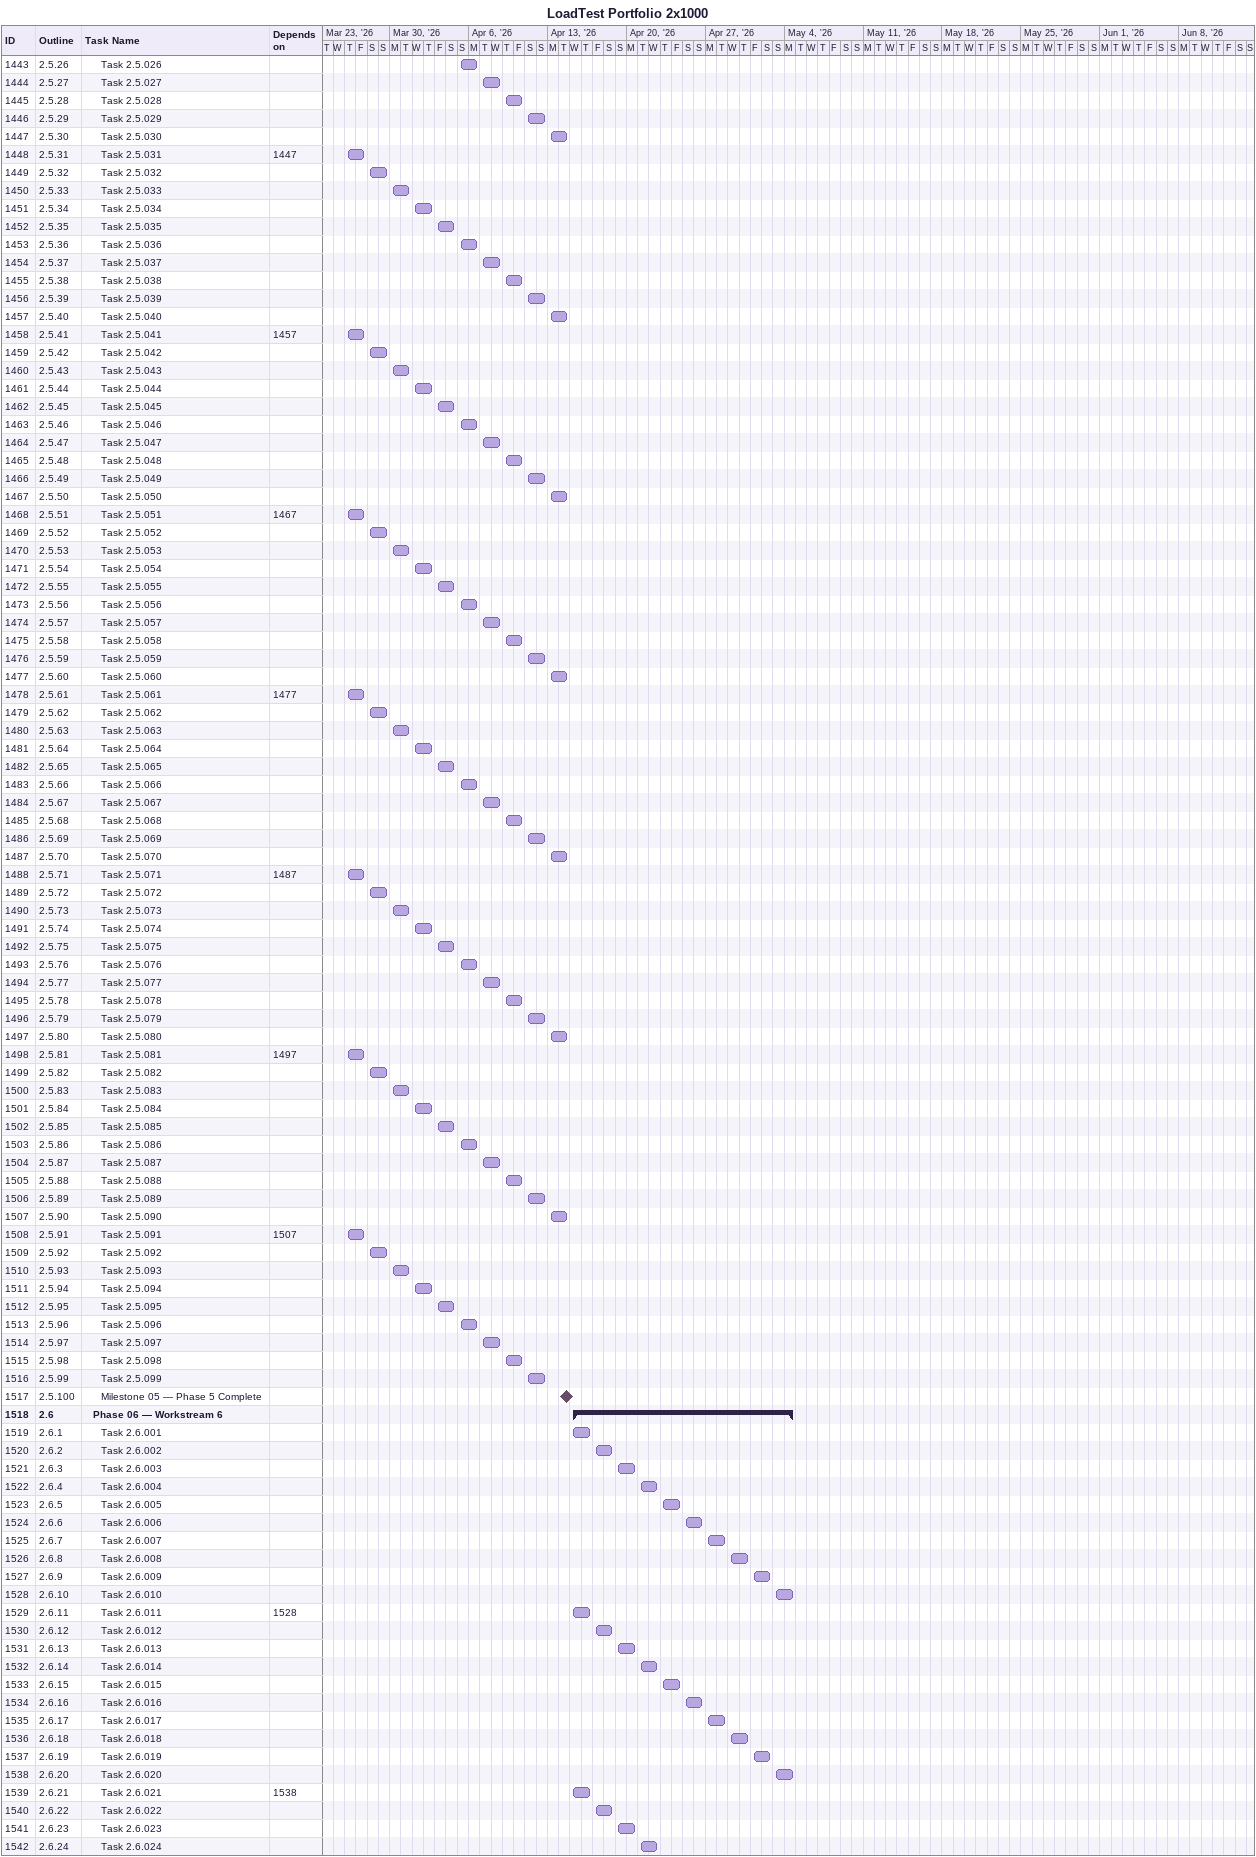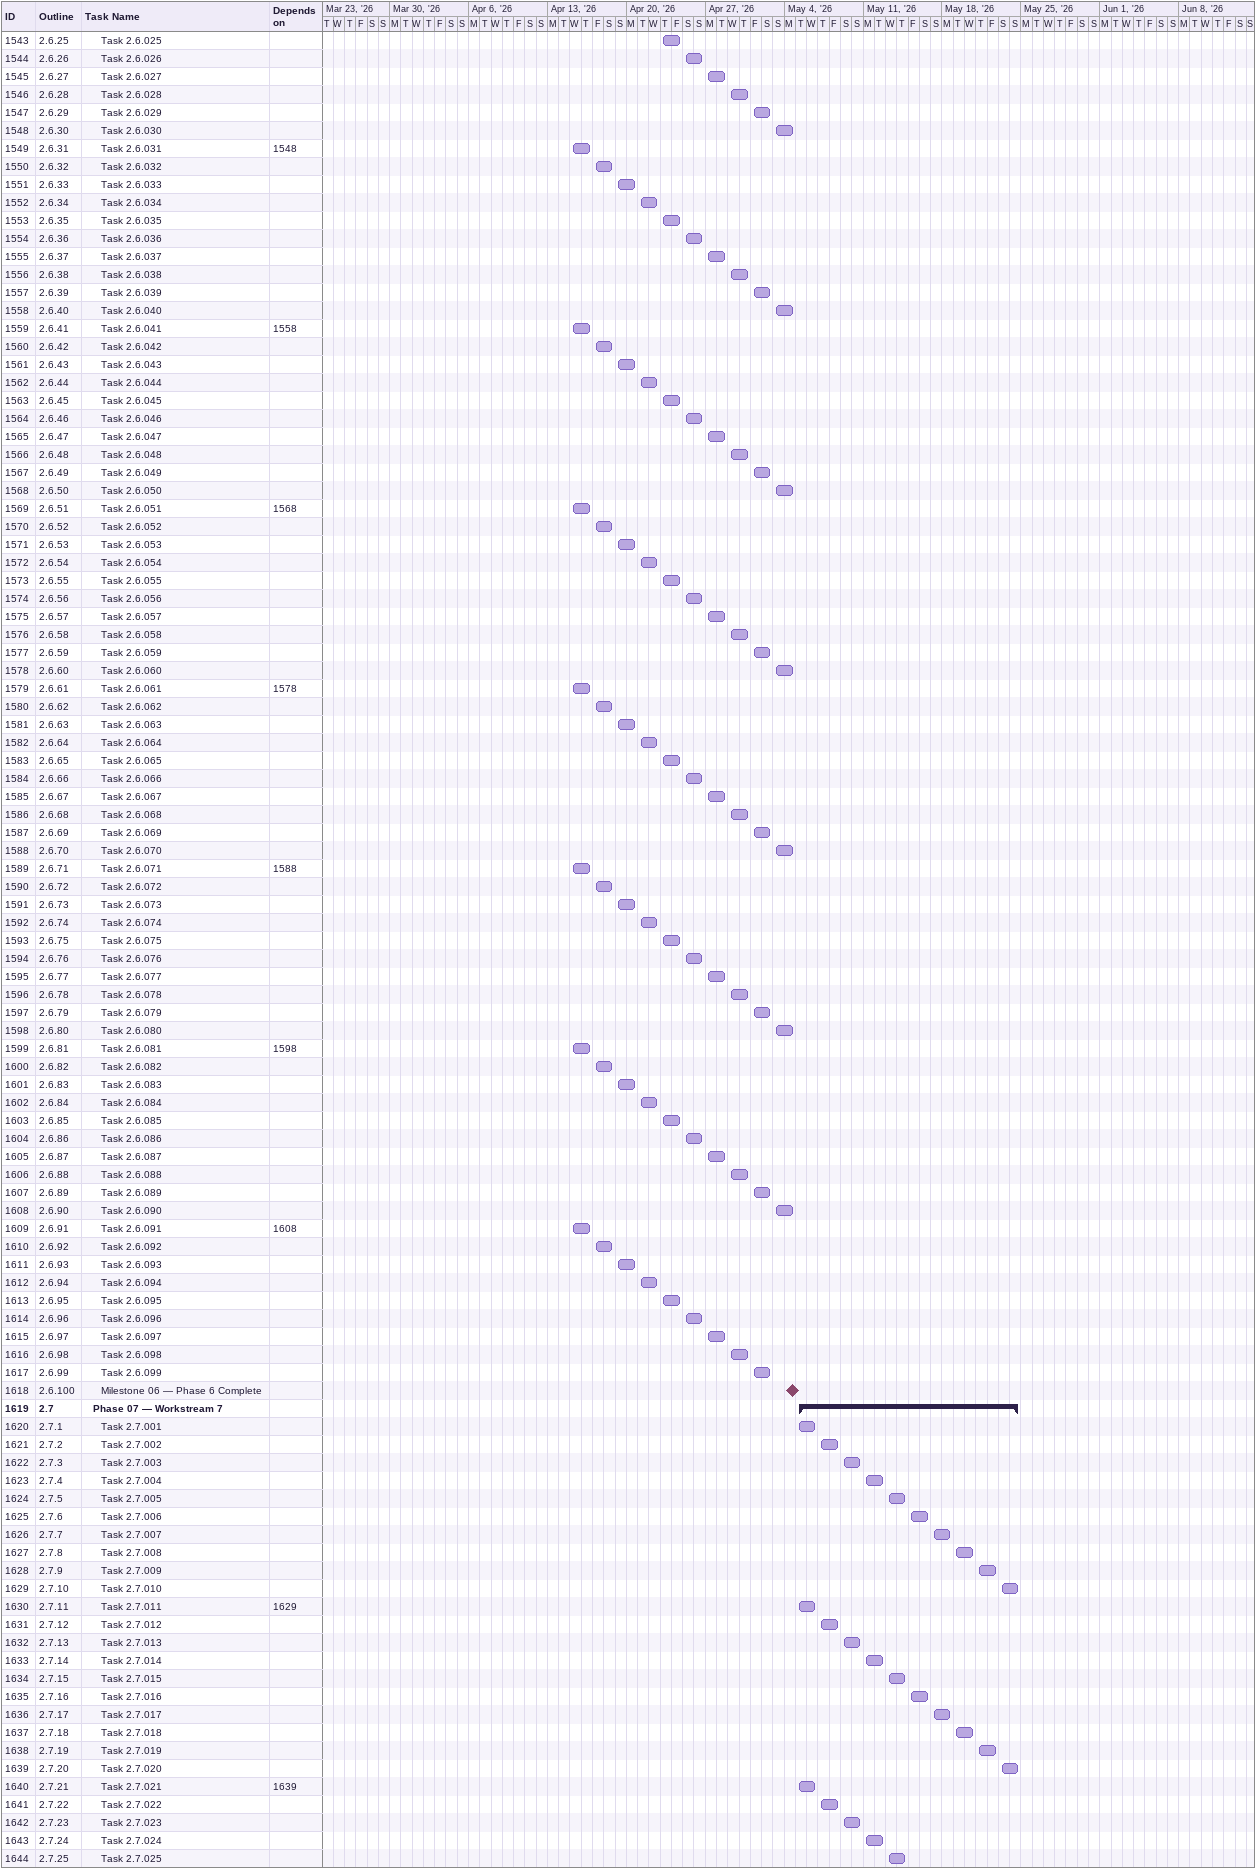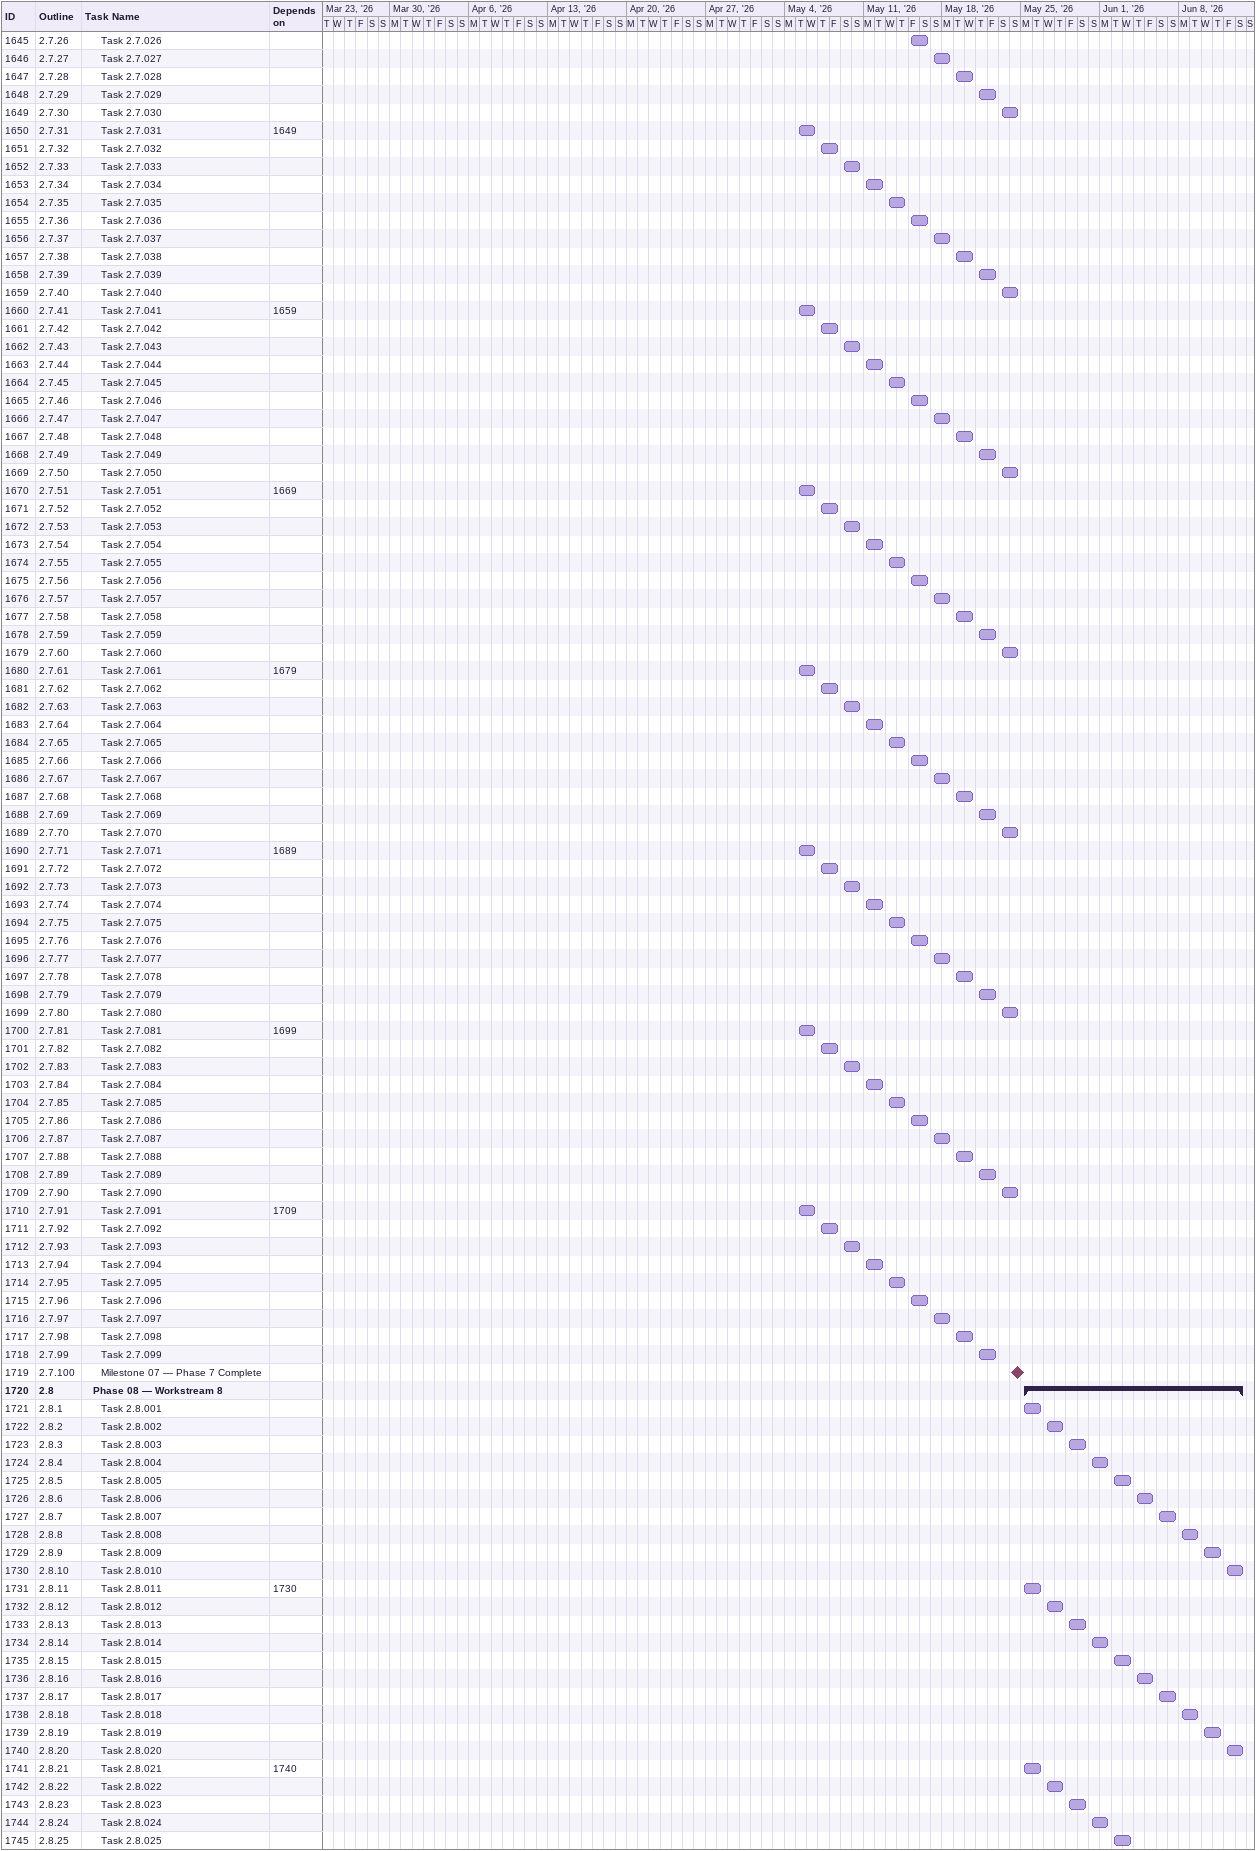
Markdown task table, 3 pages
LoadTest Portfolio 2x1000

| ID | WBS | Task | Start | Finish | Predecessors |
|---|---|---|---|---|---|
| 1443 | 2.5.26 | Task 2.5.026 | 2026-04-05 | 2026-04-06 |  |
| 1444 | 2.5.27 | Task 2.5.027 | 2026-04-07 | 2026-04-08 |  |
| 1445 | 2.5.28 | Task 2.5.028 | 2026-04-09 | 2026-04-10 |  |
| 1446 | 2.5.29 | Task 2.5.029 | 2026-04-11 | 2026-04-12 |  |
| 1447 | 2.5.30 | Task 2.5.030 | 2026-04-13 | 2026-04-14 |  |
| 1448 | 2.5.31 | Task 2.5.031 | 2026-03-26 | 2026-03-27 | 1447 |
| 1449 | 2.5.32 | Task 2.5.032 | 2026-03-28 | 2026-03-29 |  |
| 1450 | 2.5.33 | Task 2.5.033 | 2026-03-30 | 2026-03-31 |  |
| 1451 | 2.5.34 | Task 2.5.034 | 2026-04-01 | 2026-04-02 |  |
| 1452 | 2.5.35 | Task 2.5.035 | 2026-04-03 | 2026-04-04 |  |
| 1453 | 2.5.36 | Task 2.5.036 | 2026-04-05 | 2026-04-06 |  |
| 1454 | 2.5.37 | Task 2.5.037 | 2026-04-07 | 2026-04-08 |  |
| 1455 | 2.5.38 | Task 2.5.038 | 2026-04-09 | 2026-04-10 |  |
| 1456 | 2.5.39 | Task 2.5.039 | 2026-04-11 | 2026-04-12 |  |
| 1457 | 2.5.40 | Task 2.5.040 | 2026-04-13 | 2026-04-14 |  |
| 1458 | 2.5.41 | Task 2.5.041 | 2026-03-26 | 2026-03-27 | 1457 |
| 1459 | 2.5.42 | Task 2.5.042 | 2026-03-28 | 2026-03-29 |  |
| 1460 | 2.5.43 | Task 2.5.043 | 2026-03-30 | 2026-03-31 |  |
| 1461 | 2.5.44 | Task 2.5.044 | 2026-04-01 | 2026-04-02 |  |
| 1462 | 2.5.45 | Task 2.5.045 | 2026-04-03 | 2026-04-04 |  |
| 1463 | 2.5.46 | Task 2.5.046 | 2026-04-05 | 2026-04-06 |  |
| 1464 | 2.5.47 | Task 2.5.047 | 2026-04-07 | 2026-04-08 |  |
| 1465 | 2.5.48 | Task 2.5.048 | 2026-04-09 | 2026-04-10 |  |
| 1466 | 2.5.49 | Task 2.5.049 | 2026-04-11 | 2026-04-12 |  |
| 1467 | 2.5.50 | Task 2.5.050 | 2026-04-13 | 2026-04-14 |  |
| 1468 | 2.5.51 | Task 2.5.051 | 2026-03-26 | 2026-03-27 | 1467 |
| 1469 | 2.5.52 | Task 2.5.052 | 2026-03-28 | 2026-03-29 |  |
| 1470 | 2.5.53 | Task 2.5.053 | 2026-03-30 | 2026-03-31 |  |
| 1471 | 2.5.54 | Task 2.5.054 | 2026-04-01 | 2026-04-02 |  |
| 1472 | 2.5.55 | Task 2.5.055 | 2026-04-03 | 2026-04-04 |  |
| 1473 | 2.5.56 | Task 2.5.056 | 2026-04-05 | 2026-04-06 |  |
| 1474 | 2.5.57 | Task 2.5.057 | 2026-04-07 | 2026-04-08 |  |
| 1475 | 2.5.58 | Task 2.5.058 | 2026-04-09 | 2026-04-10 |  |
| 1476 | 2.5.59 | Task 2.5.059 | 2026-04-11 | 2026-04-12 |  |
| 1477 | 2.5.60 | Task 2.5.060 | 2026-04-13 | 2026-04-14 |  |
| 1478 | 2.5.61 | Task 2.5.061 | 2026-03-26 | 2026-03-27 | 1477 |
| 1479 | 2.5.62 | Task 2.5.062 | 2026-03-28 | 2026-03-29 |  |
| 1480 | 2.5.63 | Task 2.5.063 | 2026-03-30 | 2026-03-31 |  |
| 1481 | 2.5.64 | Task 2.5.064 | 2026-04-01 | 2026-04-02 |  |
| 1482 | 2.5.65 | Task 2.5.065 | 2026-04-03 | 2026-04-04 |  |
| 1483 | 2.5.66 | Task 2.5.066 | 2026-04-05 | 2026-04-06 |  |
| 1484 | 2.5.67 | Task 2.5.067 | 2026-04-07 | 2026-04-08 |  |
| 1485 | 2.5.68 | Task 2.5.068 | 2026-04-09 | 2026-04-10 |  |
| 1486 | 2.5.69 | Task 2.5.069 | 2026-04-11 | 2026-04-12 |  |
| 1487 | 2.5.70 | Task 2.5.070 | 2026-04-13 | 2026-04-14 |  |
| 1488 | 2.5.71 | Task 2.5.071 | 2026-03-26 | 2026-03-27 | 1487 |
| 1489 | 2.5.72 | Task 2.5.072 | 2026-03-28 | 2026-03-29 |  |
| 1490 | 2.5.73 | Task 2.5.073 | 2026-03-30 | 2026-03-31 |  |
| 1491 | 2.5.74 | Task 2.5.074 | 2026-04-01 | 2026-04-02 |  |
| 1492 | 2.5.75 | Task 2.5.075 | 2026-04-03 | 2026-04-04 |  |
| 1493 | 2.5.76 | Task 2.5.076 | 2026-04-05 | 2026-04-06 |  |
| 1494 | 2.5.77 | Task 2.5.077 | 2026-04-07 | 2026-04-08 |  |
| 1495 | 2.5.78 | Task 2.5.078 | 2026-04-09 | 2026-04-10 |  |
| 1496 | 2.5.79 | Task 2.5.079 | 2026-04-11 | 2026-04-12 |  |
| 1497 | 2.5.80 | Task 2.5.080 | 2026-04-13 | 2026-04-14 |  |
| 1498 | 2.5.81 | Task 2.5.081 | 2026-03-26 | 2026-03-27 | 1497 |
| 1499 | 2.5.82 | Task 2.5.082 | 2026-03-28 | 2026-03-29 |  |
| 1500 | 2.5.83 | Task 2.5.083 | 2026-03-30 | 2026-03-31 |  |
| 1501 | 2.5.84 | Task 2.5.084 | 2026-04-01 | 2026-04-02 |  |
| 1502 | 2.5.85 | Task 2.5.085 | 2026-04-03 | 2026-04-04 |  |
| 1503 | 2.5.86 | Task 2.5.086 | 2026-04-05 | 2026-04-06 |  |
| 1504 | 2.5.87 | Task 2.5.087 | 2026-04-07 | 2026-04-08 |  |
| 1505 | 2.5.88 | Task 2.5.088 | 2026-04-09 | 2026-04-10 |  |
| 1506 | 2.5.89 | Task 2.5.089 | 2026-04-11 | 2026-04-12 |  |
| 1507 | 2.5.90 | Task 2.5.090 | 2026-04-13 | 2026-04-14 |  |
| 1508 | 2.5.91 | Task 2.5.091 | 2026-03-26 | 2026-03-27 | 1507 |
| 1509 | 2.5.92 | Task 2.5.092 | 2026-03-28 | 2026-03-29 |  |
| 1510 | 2.5.93 | Task 2.5.093 | 2026-03-30 | 2026-03-31 |  |
| 1511 | 2.5.94 | Task 2.5.094 | 2026-04-01 | 2026-04-02 |  |
| 1512 | 2.5.95 | Task 2.5.095 | 2026-04-03 | 2026-04-04 |  |
| 1513 | 2.5.96 | Task 2.5.096 | 2026-04-05 | 2026-04-06 |  |
| 1514 | 2.5.97 | Task 2.5.097 | 2026-04-07 | 2026-04-08 |  |
| 1515 | 2.5.98 | Task 2.5.098 | 2026-04-09 | 2026-04-10 |  |
| 1516 | 2.5.99 | Task 2.5.099 | 2026-04-11 | 2026-04-12 |  |
| 1517 | 2.5.100 | Milestone 05 — Phase 5 Complete (milestone) | 2026-04-14 | 2026-04-14 |  |
| 1518 | 2.6 | **Phase 06 — Workstream 6** | 2026-04-15 | 2026-05-04 |  |
| 1519 | 2.6.1 | Task 2.6.001 | 2026-04-15 | 2026-04-16 |  |
| 1520 | 2.6.2 | Task 2.6.002 | 2026-04-17 | 2026-04-18 |  |
| 1521 | 2.6.3 | Task 2.6.003 | 2026-04-19 | 2026-04-20 |  |
| 1522 | 2.6.4 | Task 2.6.004 | 2026-04-21 | 2026-04-22 |  |
| 1523 | 2.6.5 | Task 2.6.005 | 2026-04-23 | 2026-04-24 |  |
| 1524 | 2.6.6 | Task 2.6.006 | 2026-04-25 | 2026-04-26 |  |
| 1525 | 2.6.7 | Task 2.6.007 | 2026-04-27 | 2026-04-28 |  |
| 1526 | 2.6.8 | Task 2.6.008 | 2026-04-29 | 2026-04-30 |  |
| 1527 | 2.6.9 | Task 2.6.009 | 2026-05-01 | 2026-05-02 |  |
| 1528 | 2.6.10 | Task 2.6.010 | 2026-05-03 | 2026-05-04 |  |
| 1529 | 2.6.11 | Task 2.6.011 | 2026-04-15 | 2026-04-16 | 1528 |
| 1530 | 2.6.12 | Task 2.6.012 | 2026-04-17 | 2026-04-18 |  |
| 1531 | 2.6.13 | Task 2.6.013 | 2026-04-19 | 2026-04-20 |  |
| 1532 | 2.6.14 | Task 2.6.014 | 2026-04-21 | 2026-04-22 |  |
| 1533 | 2.6.15 | Task 2.6.015 | 2026-04-23 | 2026-04-24 |  |
| 1534 | 2.6.16 | Task 2.6.016 | 2026-04-25 | 2026-04-26 |  |
| 1535 | 2.6.17 | Task 2.6.017 | 2026-04-27 | 2026-04-28 |  |
| 1536 | 2.6.18 | Task 2.6.018 | 2026-04-29 | 2026-04-30 |  |
| 1537 | 2.6.19 | Task 2.6.019 | 2026-05-01 | 2026-05-02 |  |
| 1538 | 2.6.20 | Task 2.6.020 | 2026-05-03 | 2026-05-04 |  |
| 1539 | 2.6.21 | Task 2.6.021 | 2026-04-15 | 2026-04-16 | 1538 |
| 1540 | 2.6.22 | Task 2.6.022 | 2026-04-17 | 2026-04-18 |  |
| 1541 | 2.6.23 | Task 2.6.023 | 2026-04-19 | 2026-04-20 |  |
| 1542 | 2.6.24 | Task 2.6.024 | 2026-04-21 | 2026-04-22 |  |
| 1543 | 2.6.25 | Task 2.6.025 | 2026-04-23 | 2026-04-24 |  |
| 1544 | 2.6.26 | Task 2.6.026 | 2026-04-25 | 2026-04-26 |  |
| 1545 | 2.6.27 | Task 2.6.027 | 2026-04-27 | 2026-04-28 |  |
| 1546 | 2.6.28 | Task 2.6.028 | 2026-04-29 | 2026-04-30 |  |
| 1547 | 2.6.29 | Task 2.6.029 | 2026-05-01 | 2026-05-02 |  |
| 1548 | 2.6.30 | Task 2.6.030 | 2026-05-03 | 2026-05-04 |  |
| 1549 | 2.6.31 | Task 2.6.031 | 2026-04-15 | 2026-04-16 | 1548 |
| 1550 | 2.6.32 | Task 2.6.032 | 2026-04-17 | 2026-04-18 |  |
| 1551 | 2.6.33 | Task 2.6.033 | 2026-04-19 | 2026-04-20 |  |
| 1552 | 2.6.34 | Task 2.6.034 | 2026-04-21 | 2026-04-22 |  |
| 1553 | 2.6.35 | Task 2.6.035 | 2026-04-23 | 2026-04-24 |  |
| 1554 | 2.6.36 | Task 2.6.036 | 2026-04-25 | 2026-04-26 |  |
| 1555 | 2.6.37 | Task 2.6.037 | 2026-04-27 | 2026-04-28 |  |
| 1556 | 2.6.38 | Task 2.6.038 | 2026-04-29 | 2026-04-30 |  |
| 1557 | 2.6.39 | Task 2.6.039 | 2026-05-01 | 2026-05-02 |  |
| 1558 | 2.6.40 | Task 2.6.040 | 2026-05-03 | 2026-05-04 |  |
| 1559 | 2.6.41 | Task 2.6.041 | 2026-04-15 | 2026-04-16 | 1558 |
| 1560 | 2.6.42 | Task 2.6.042 | 2026-04-17 | 2026-04-18 |  |
| 1561 | 2.6.43 | Task 2.6.043 | 2026-04-19 | 2026-04-20 |  |
| 1562 | 2.6.44 | Task 2.6.044 | 2026-04-21 | 2026-04-22 |  |
| 1563 | 2.6.45 | Task 2.6.045 | 2026-04-23 | 2026-04-24 |  |
| 1564 | 2.6.46 | Task 2.6.046 | 2026-04-25 | 2026-04-26 |  |
| 1565 | 2.6.47 | Task 2.6.047 | 2026-04-27 | 2026-04-28 |  |
| 1566 | 2.6.48 | Task 2.6.048 | 2026-04-29 | 2026-04-30 |  |
| 1567 | 2.6.49 | Task 2.6.049 | 2026-05-01 | 2026-05-02 |  |
| 1568 | 2.6.50 | Task 2.6.050 | 2026-05-03 | 2026-05-04 |  |
| 1569 | 2.6.51 | Task 2.6.051 | 2026-04-15 | 2026-04-16 | 1568 |
| 1570 | 2.6.52 | Task 2.6.052 | 2026-04-17 | 2026-04-18 |  |
| 1571 | 2.6.53 | Task 2.6.053 | 2026-04-19 | 2026-04-20 |  |
| 1572 | 2.6.54 | Task 2.6.054 | 2026-04-21 | 2026-04-22 |  |
| 1573 | 2.6.55 | Task 2.6.055 | 2026-04-23 | 2026-04-24 |  |
| 1574 | 2.6.56 | Task 2.6.056 | 2026-04-25 | 2026-04-26 |  |
| 1575 | 2.6.57 | Task 2.6.057 | 2026-04-27 | 2026-04-28 |  |
| 1576 | 2.6.58 | Task 2.6.058 | 2026-04-29 | 2026-04-30 |  |
| 1577 | 2.6.59 | Task 2.6.059 | 2026-05-01 | 2026-05-02 |  |
| 1578 | 2.6.60 | Task 2.6.060 | 2026-05-03 | 2026-05-04 |  |
| 1579 | 2.6.61 | Task 2.6.061 | 2026-04-15 | 2026-04-16 | 1578 |
| 1580 | 2.6.62 | Task 2.6.062 | 2026-04-17 | 2026-04-18 |  |
| 1581 | 2.6.63 | Task 2.6.063 | 2026-04-19 | 2026-04-20 |  |
| 1582 | 2.6.64 | Task 2.6.064 | 2026-04-21 | 2026-04-22 |  |
| 1583 | 2.6.65 | Task 2.6.065 | 2026-04-23 | 2026-04-24 |  |
| 1584 | 2.6.66 | Task 2.6.066 | 2026-04-25 | 2026-04-26 |  |
| 1585 | 2.6.67 | Task 2.6.067 | 2026-04-27 | 2026-04-28 |  |
| 1586 | 2.6.68 | Task 2.6.068 | 2026-04-29 | 2026-04-30 |  |
| 1587 | 2.6.69 | Task 2.6.069 | 2026-05-01 | 2026-05-02 |  |
| 1588 | 2.6.70 | Task 2.6.070 | 2026-05-03 | 2026-05-04 |  |
| 1589 | 2.6.71 | Task 2.6.071 | 2026-04-15 | 2026-04-16 | 1588 |
| 1590 | 2.6.72 | Task 2.6.072 | 2026-04-17 | 2026-04-18 |  |
| 1591 | 2.6.73 | Task 2.6.073 | 2026-04-19 | 2026-04-20 |  |
| 1592 | 2.6.74 | Task 2.6.074 | 2026-04-21 | 2026-04-22 |  |
| 1593 | 2.6.75 | Task 2.6.075 | 2026-04-23 | 2026-04-24 |  |
| 1594 | 2.6.76 | Task 2.6.076 | 2026-04-25 | 2026-04-26 |  |
| 1595 | 2.6.77 | Task 2.6.077 | 2026-04-27 | 2026-04-28 |  |
| 1596 | 2.6.78 | Task 2.6.078 | 2026-04-29 | 2026-04-30 |  |
| 1597 | 2.6.79 | Task 2.6.079 | 2026-05-01 | 2026-05-02 |  |
| 1598 | 2.6.80 | Task 2.6.080 | 2026-05-03 | 2026-05-04 |  |
| 1599 | 2.6.81 | Task 2.6.081 | 2026-04-15 | 2026-04-16 | 1598 |
| 1600 | 2.6.82 | Task 2.6.082 | 2026-04-17 | 2026-04-18 |  |
| 1601 | 2.6.83 | Task 2.6.083 | 2026-04-19 | 2026-04-20 |  |
| 1602 | 2.6.84 | Task 2.6.084 | 2026-04-21 | 2026-04-22 |  |
| 1603 | 2.6.85 | Task 2.6.085 | 2026-04-23 | 2026-04-24 |  |
| 1604 | 2.6.86 | Task 2.6.086 | 2026-04-25 | 2026-04-26 |  |
| 1605 | 2.6.87 | Task 2.6.087 | 2026-04-27 | 2026-04-28 |  |
| 1606 | 2.6.88 | Task 2.6.088 | 2026-04-29 | 2026-04-30 |  |
| 1607 | 2.6.89 | Task 2.6.089 | 2026-05-01 | 2026-05-02 |  |
| 1608 | 2.6.90 | Task 2.6.090 | 2026-05-03 | 2026-05-04 |  |
| 1609 | 2.6.91 | Task 2.6.091 | 2026-04-15 | 2026-04-16 | 1608 |
| 1610 | 2.6.92 | Task 2.6.092 | 2026-04-17 | 2026-04-18 |  |
| 1611 | 2.6.93 | Task 2.6.093 | 2026-04-19 | 2026-04-20 |  |
| 1612 | 2.6.94 | Task 2.6.094 | 2026-04-21 | 2026-04-22 |  |
| 1613 | 2.6.95 | Task 2.6.095 | 2026-04-23 | 2026-04-24 |  |
| 1614 | 2.6.96 | Task 2.6.096 | 2026-04-25 | 2026-04-26 |  |
| 1615 | 2.6.97 | Task 2.6.097 | 2026-04-27 | 2026-04-28 |  |
| 1616 | 2.6.98 | Task 2.6.098 | 2026-04-29 | 2026-04-30 |  |
| 1617 | 2.6.99 | Task 2.6.099 | 2026-05-01 | 2026-05-02 |  |
| 1618 | 2.6.100 | Milestone 06 — Phase 6 Complete (milestone) | 2026-05-04 | 2026-05-04 |  |
| 1619 | 2.7 | **Phase 07 — Workstream 7** | 2026-05-05 | 2026-05-24 |  |
| 1620 | 2.7.1 | Task 2.7.001 | 2026-05-05 | 2026-05-06 |  |
| 1621 | 2.7.2 | Task 2.7.002 | 2026-05-07 | 2026-05-08 |  |
| 1622 | 2.7.3 | Task 2.7.003 | 2026-05-09 | 2026-05-10 |  |
| 1623 | 2.7.4 | Task 2.7.004 | 2026-05-11 | 2026-05-12 |  |
| 1624 | 2.7.5 | Task 2.7.005 | 2026-05-13 | 2026-05-14 |  |
| 1625 | 2.7.6 | Task 2.7.006 | 2026-05-15 | 2026-05-16 |  |
| 1626 | 2.7.7 | Task 2.7.007 | 2026-05-17 | 2026-05-18 |  |
| 1627 | 2.7.8 | Task 2.7.008 | 2026-05-19 | 2026-05-20 |  |
| 1628 | 2.7.9 | Task 2.7.009 | 2026-05-21 | 2026-05-22 |  |
| 1629 | 2.7.10 | Task 2.7.010 | 2026-05-23 | 2026-05-24 |  |
| 1630 | 2.7.11 | Task 2.7.011 | 2026-05-05 | 2026-05-06 | 1629 |
| 1631 | 2.7.12 | Task 2.7.012 | 2026-05-07 | 2026-05-08 |  |
| 1632 | 2.7.13 | Task 2.7.013 | 2026-05-09 | 2026-05-10 |  |
| 1633 | 2.7.14 | Task 2.7.014 | 2026-05-11 | 2026-05-12 |  |
| 1634 | 2.7.15 | Task 2.7.015 | 2026-05-13 | 2026-05-14 |  |
| 1635 | 2.7.16 | Task 2.7.016 | 2026-05-15 | 2026-05-16 |  |
| 1636 | 2.7.17 | Task 2.7.017 | 2026-05-17 | 2026-05-18 |  |
| 1637 | 2.7.18 | Task 2.7.018 | 2026-05-19 | 2026-05-20 |  |
| 1638 | 2.7.19 | Task 2.7.019 | 2026-05-21 | 2026-05-22 |  |
| 1639 | 2.7.20 | Task 2.7.020 | 2026-05-23 | 2026-05-24 |  |
| 1640 | 2.7.21 | Task 2.7.021 | 2026-05-05 | 2026-05-06 | 1639 |
| 1641 | 2.7.22 | Task 2.7.022 | 2026-05-07 | 2026-05-08 |  |
| 1642 | 2.7.23 | Task 2.7.023 | 2026-05-09 | 2026-05-10 |  |
| 1643 | 2.7.24 | Task 2.7.024 | 2026-05-11 | 2026-05-12 |  |
| 1644 | 2.7.25 | Task 2.7.025 | 2026-05-13 | 2026-05-14 |  |
| 1645 | 2.7.26 | Task 2.7.026 | 2026-05-15 | 2026-05-16 |  |
| 1646 | 2.7.27 | Task 2.7.027 | 2026-05-17 | 2026-05-18 |  |
| 1647 | 2.7.28 | Task 2.7.028 | 2026-05-19 | 2026-05-20 |  |
| 1648 | 2.7.29 | Task 2.7.029 | 2026-05-21 | 2026-05-22 |  |
| 1649 | 2.7.30 | Task 2.7.030 | 2026-05-23 | 2026-05-24 |  |
| 1650 | 2.7.31 | Task 2.7.031 | 2026-05-05 | 2026-05-06 | 1649 |
| 1651 | 2.7.32 | Task 2.7.032 | 2026-05-07 | 2026-05-08 |  |
| 1652 | 2.7.33 | Task 2.7.033 | 2026-05-09 | 2026-05-10 |  |
| 1653 | 2.7.34 | Task 2.7.034 | 2026-05-11 | 2026-05-12 |  |
| 1654 | 2.7.35 | Task 2.7.035 | 2026-05-13 | 2026-05-14 |  |
| 1655 | 2.7.36 | Task 2.7.036 | 2026-05-15 | 2026-05-16 |  |
| 1656 | 2.7.37 | Task 2.7.037 | 2026-05-17 | 2026-05-18 |  |
| 1657 | 2.7.38 | Task 2.7.038 | 2026-05-19 | 2026-05-20 |  |
| 1658 | 2.7.39 | Task 2.7.039 | 2026-05-21 | 2026-05-22 |  |
| 1659 | 2.7.40 | Task 2.7.040 | 2026-05-23 | 2026-05-24 |  |
| 1660 | 2.7.41 | Task 2.7.041 | 2026-05-05 | 2026-05-06 | 1659 |
| 1661 | 2.7.42 | Task 2.7.042 | 2026-05-07 | 2026-05-08 |  |
| 1662 | 2.7.43 | Task 2.7.043 | 2026-05-09 | 2026-05-10 |  |
| 1663 | 2.7.44 | Task 2.7.044 | 2026-05-11 | 2026-05-12 |  |
| 1664 | 2.7.45 | Task 2.7.045 | 2026-05-13 | 2026-05-14 |  |
| 1665 | 2.7.46 | Task 2.7.046 | 2026-05-15 | 2026-05-16 |  |
| 1666 | 2.7.47 | Task 2.7.047 | 2026-05-17 | 2026-05-18 |  |
| 1667 | 2.7.48 | Task 2.7.048 | 2026-05-19 | 2026-05-20 |  |
| 1668 | 2.7.49 | Task 2.7.049 | 2026-05-21 | 2026-05-22 |  |
| 1669 | 2.7.50 | Task 2.7.050 | 2026-05-23 | 2026-05-24 |  |
| 1670 | 2.7.51 | Task 2.7.051 | 2026-05-05 | 2026-05-06 | 1669 |
| 1671 | 2.7.52 | Task 2.7.052 | 2026-05-07 | 2026-05-08 |  |
| 1672 | 2.7.53 | Task 2.7.053 | 2026-05-09 | 2026-05-10 |  |
| 1673 | 2.7.54 | Task 2.7.054 | 2026-05-11 | 2026-05-12 |  |
| 1674 | 2.7.55 | Task 2.7.055 | 2026-05-13 | 2026-05-14 |  |
| 1675 | 2.7.56 | Task 2.7.056 | 2026-05-15 | 2026-05-16 |  |
| 1676 | 2.7.57 | Task 2.7.057 | 2026-05-17 | 2026-05-18 |  |
| 1677 | 2.7.58 | Task 2.7.058 | 2026-05-19 | 2026-05-20 |  |
| 1678 | 2.7.59 | Task 2.7.059 | 2026-05-21 | 2026-05-22 |  |
| 1679 | 2.7.60 | Task 2.7.060 | 2026-05-23 | 2026-05-24 |  |
| 1680 | 2.7.61 | Task 2.7.061 | 2026-05-05 | 2026-05-06 | 1679 |
| 1681 | 2.7.62 | Task 2.7.062 | 2026-05-07 | 2026-05-08 |  |
| 1682 | 2.7.63 | Task 2.7.063 | 2026-05-09 | 2026-05-10 |  |
| 1683 | 2.7.64 | Task 2.7.064 | 2026-05-11 | 2026-05-12 |  |
| 1684 | 2.7.65 | Task 2.7.065 | 2026-05-13 | 2026-05-14 |  |
| 1685 | 2.7.66 | Task 2.7.066 | 2026-05-15 | 2026-05-16 |  |
| 1686 | 2.7.67 | Task 2.7.067 | 2026-05-17 | 2026-05-18 |  |
| 1687 | 2.7.68 | Task 2.7.068 | 2026-05-19 | 2026-05-20 |  |
| 1688 | 2.7.69 | Task 2.7.069 | 2026-05-21 | 2026-05-22 |  |
| 1689 | 2.7.70 | Task 2.7.070 | 2026-05-23 | 2026-05-24 |  |
| 1690 | 2.7.71 | Task 2.7.071 | 2026-05-05 | 2026-05-06 | 1689 |
| 1691 | 2.7.72 | Task 2.7.072 | 2026-05-07 | 2026-05-08 |  |
| 1692 | 2.7.73 | Task 2.7.073 | 2026-05-09 | 2026-05-10 |  |
| 1693 | 2.7.74 | Task 2.7.074 | 2026-05-11 | 2026-05-12 |  |
| 1694 | 2.7.75 | Task 2.7.075 | 2026-05-13 | 2026-05-14 |  |
| 1695 | 2.7.76 | Task 2.7.076 | 2026-05-15 | 2026-05-16 |  |
| 1696 | 2.7.77 | Task 2.7.077 | 2026-05-17 | 2026-05-18 |  |
| 1697 | 2.7.78 | Task 2.7.078 | 2026-05-19 | 2026-05-20 |  |
| 1698 | 2.7.79 | Task 2.7.079 | 2026-05-21 | 2026-05-22 |  |
| 1699 | 2.7.80 | Task 2.7.080 | 2026-05-23 | 2026-05-24 |  |
| 1700 | 2.7.81 | Task 2.7.081 | 2026-05-05 | 2026-05-06 | 1699 |
| 1701 | 2.7.82 | Task 2.7.082 | 2026-05-07 | 2026-05-08 |  |
| 1702 | 2.7.83 | Task 2.7.083 | 2026-05-09 | 2026-05-10 |  |
| 1703 | 2.7.84 | Task 2.7.084 | 2026-05-11 | 2026-05-12 |  |
| 1704 | 2.7.85 | Task 2.7.085 | 2026-05-13 | 2026-05-14 |  |
| 1705 | 2.7.86 | Task 2.7.086 | 2026-05-15 | 2026-05-16 |  |
| 1706 | 2.7.87 | Task 2.7.087 | 2026-05-17 | 2026-05-18 |  |
| 1707 | 2.7.88 | Task 2.7.088 | 2026-05-19 | 2026-05-20 |  |
| 1708 | 2.7.89 | Task 2.7.089 | 2026-05-21 | 2026-05-22 |  |
| 1709 | 2.7.90 | Task 2.7.090 | 2026-05-23 | 2026-05-24 |  |
| 1710 | 2.7.91 | Task 2.7.091 | 2026-05-05 | 2026-05-06 | 1709 |
| 1711 | 2.7.92 | Task 2.7.092 | 2026-05-07 | 2026-05-08 |  |
| 1712 | 2.7.93 | Task 2.7.093 | 2026-05-09 | 2026-05-10 |  |
| 1713 | 2.7.94 | Task 2.7.094 | 2026-05-11 | 2026-05-12 |  |
| 1714 | 2.7.95 | Task 2.7.095 | 2026-05-13 | 2026-05-14 |  |
| 1715 | 2.7.96 | Task 2.7.096 | 2026-05-15 | 2026-05-16 |  |
| 1716 | 2.7.97 | Task 2.7.097 | 2026-05-17 | 2026-05-18 |  |
| 1717 | 2.7.98 | Task 2.7.098 | 2026-05-19 | 2026-05-20 |  |
| 1718 | 2.7.99 | Task 2.7.099 | 2026-05-21 | 2026-05-22 |  |
| 1719 | 2.7.100 | Milestone 07 — Phase 7 Complete (milestone) | 2026-05-24 | 2026-05-24 |  |
| 1720 | 2.8 | **Phase 08 — Workstream 8** | 2026-05-25 | 2026-06-13 |  |
| 1721 | 2.8.1 | Task 2.8.001 | 2026-05-25 | 2026-05-26 |  |
| 1722 | 2.8.2 | Task 2.8.002 | 2026-05-27 | 2026-05-28 |  |
| 1723 | 2.8.3 | Task 2.8.003 | 2026-05-29 | 2026-05-30 |  |
| 1724 | 2.8.4 | Task 2.8.004 | 2026-05-31 | 2026-06-01 |  |
| 1725 | 2.8.5 | Task 2.8.005 | 2026-06-02 | 2026-06-03 |  |
| 1726 | 2.8.6 | Task 2.8.006 | 2026-06-04 | 2026-06-05 |  |
| 1727 | 2.8.7 | Task 2.8.007 | 2026-06-06 | 2026-06-07 |  |
| 1728 | 2.8.8 | Task 2.8.008 | 2026-06-08 | 2026-06-09 |  |
| 1729 | 2.8.9 | Task 2.8.009 | 2026-06-10 | 2026-06-11 |  |
| 1730 | 2.8.10 | Task 2.8.010 | 2026-06-12 | 2026-06-13 |  |
| 1731 | 2.8.11 | Task 2.8.011 | 2026-05-25 | 2026-05-26 | 1730 |
| 1732 | 2.8.12 | Task 2.8.012 | 2026-05-27 | 2026-05-28 |  |
| 1733 | 2.8.13 | Task 2.8.013 | 2026-05-29 | 2026-05-30 |  |
| 1734 | 2.8.14 | Task 2.8.014 | 2026-05-31 | 2026-06-01 |  |
| 1735 | 2.8.15 | Task 2.8.015 | 2026-06-02 | 2026-06-03 |  |
| 1736 | 2.8.16 | Task 2.8.016 | 2026-06-04 | 2026-06-05 |  |
| 1737 | 2.8.17 | Task 2.8.017 | 2026-06-06 | 2026-06-07 |  |
| 1738 | 2.8.18 | Task 2.8.018 | 2026-06-08 | 2026-06-09 |  |
| 1739 | 2.8.19 | Task 2.8.019 | 2026-06-10 | 2026-06-11 |  |
| 1740 | 2.8.20 | Task 2.8.020 | 2026-06-12 | 2026-06-13 |  |
| 1741 | 2.8.21 | Task 2.8.021 | 2026-05-25 | 2026-05-26 | 1740 |
| 1742 | 2.8.22 | Task 2.8.022 | 2026-05-27 | 2026-05-28 |  |
| 1743 | 2.8.23 | Task 2.8.023 | 2026-05-29 | 2026-05-30 |  |
| 1744 | 2.8.24 | Task 2.8.024 | 2026-05-31 | 2026-06-01 |  |
| 1745 | 2.8.25 | Task 2.8.025 | 2026-06-02 | 2026-06-03 |  |
